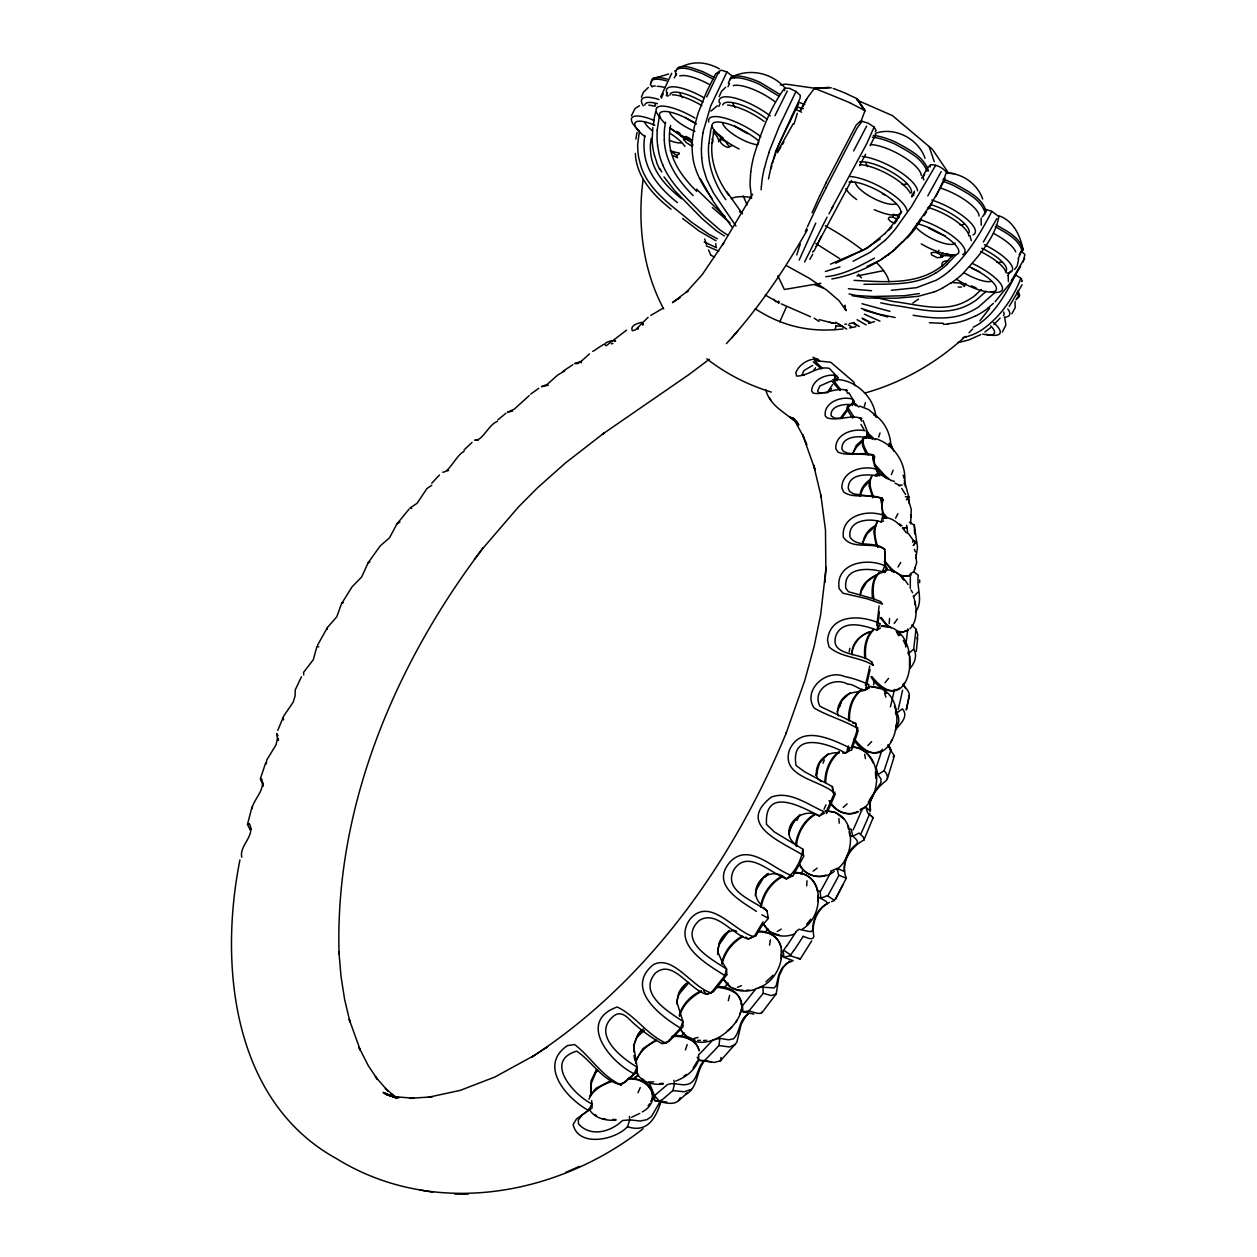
<?xml version="1.0" encoding="UTF-8"?>
<svg xmlns="http://www.w3.org/2000/svg" width="1257" height="1257" viewBox="0 0 1257 1257"><rect width="100%" height="100%" fill="white"/><g stroke="black" fill="none" stroke-linecap="round" stroke-linejoin="round"><path stroke-width="1.5" d="M717.637 954.503C717.386 945.185 722.241 936.324 729.343 930.479L719.334 944.321M915.049 604.916L914.562 599.903M865.743 658.307C864.675 648.235 866.214 636.922 873.898 629.584M875.83 778.319L875.406 771.924M762.151 1011.775L760.878 1013.331L757.767 1013.393L748.968 1011.005L742.918 1011.759L741.127 1009.638M871.761 662.266C861.783 652.022 828.112 656.814 836.235 634.848C843.431 618.947 864.627 625.593 876.993 630.134L880.576 627.934M885.242 565.399L884.692 550.849M909.581 667.467L909.597 664.434M860.479 594.687C860.636 582.604 872.327 576.24 882.163 572.406L884.724 565.729L884.755 549.419C875.296 540.369 856.975 548.492 849.905 536.833C847.972 519.817 869.53 517.79 881.188 521.985L883.624 520.885M581.315 362.849L581.347 361.576M910.288 588.339L910.351 573.663L913.808 571.762L918.348 575.313C916.212 587.726 923.848 600.799 915.552 611.97M845.128 305.247L845.05 309.175L844.295 305.985L846.228 310.652L838.969 300.643L827.075 290.351L809.131 278.158L786.803 265.871M748.968 1011.005L763.282 993.266L762.826 986.619L755.944 988.725L742.463 1005.789L742.918 1011.759L753.901 1014.116M545.475 1048.134L547.628 1046.704L532.025 1056.917C649.319 980.429 733.428 860.746 786.363 732.674L785.924 733.821L804.731 680.634L814.222 645.972L820.68 614.563L825.849 569.735L825.488 529.998L820.852 494.944L821.371 497.521L813.578 464.933L815.039 469.788L802.579 434.482L806.743 444.648L805.831 442.417M761.381 904.93C744.553 889.343 768.781 862.396 786.411 878.91C795.021 872.028 801.62 860.102 802.783 849.135L774.438 831.993L766.487 824.388C764.335 786.206 801.055 806.475 819.297 815.966L824.686 813.106M919.668 582.682L919.653 579.901M1018.657 259.005L1017.259 265.777M708.759 143.408C706.843 163.583 714.117 183.428 725.776 199.659M806.711 885.792L806.978 880.764M1008.381 281.631L1008.161 275.802M301.476 676.722L295.238 689.92L295.096 695.907L293.164 702.239L283.909 715.704L277.781 730.333M761.145 189.823L761.333 186.46M815.903 775.27L819.69 762.905L828.269 753.619M796.765 254.904L800.3 243.937M908.214 499.17L911.262 509.352L910.681 523.902M712.091 142.387C709.954 161.43 717.574 179.955 728.636 195.086M825.849 569.735L826.022 567.253L824.891 582.572M849.465 720.748C849.025 709.859 852.105 698.248 860.495 690.784M964.15 286.549L965.879 283.485M251.903 808.911C253.71 798.651 265.494 790.354 261.692 778.916C258.628 777.172 261.959 783.19 263.373 783.457M676.8 1003.95C677.444 995.654 681.325 987.106 688.38 982.346M895.927 727.96L896.21 724.818M657.175 130.084L659.454 116.053M760.642 906.988C762.292 894.104 770.557 882.131 782.137 876.098M692.418 139.323L694.304 126.878L698.185 113.004L706.591 91.855L715.563 73.974L721.109 70.156L726.955 71.979L734.418 77.714M1023.779 259.052L1024.942 254.511L1021.155 251.07M916.274 651.425L917.704 637.786M911.922 624.949L916.007 629.223L913.682 649.162C917.736 655.651 914.452 663.429 909.832 668.614M907.774 628.877L905.621 647.025M750.712 171.848L749.989 184.308L751.56 198.402M817.757 901.442L818.008 895.408M909.518 664.874L909.549 656.563M788.799 834.475L791.423 825.126L799.861 814.709M643.081 179.594C637.378 223.337 642.563 269.689 663.665 308.923M652.854 127.491L652.132 139.59A59.566 53.705 81.1 0 0 654.52 155.538M941.807 257.245L941.933 256.302C939.576 253.191 934.815 251.29 931.044 252.94L931.657 254.935L937.251 257.716L941.807 257.245L943.614 255.218M825.645 782.483C825.88 770.981 830.406 759.354 839.425 751.922M697.148 1057.231L698.876 1060.327L704.564 1060.562A455.191 252.767 -60.3 0 0 718.925 1045.573L719.9 1038.329L728.416 1039.806L733.428 1038.879C740.687 1031.966 738.707 1018.736 748.921 1013.629M852.356 454.515L856.3 445.371L866.576 436.1L867.157 432.251M781.084 955.179L783.912 957.331L790.213 955.65L793.827 950.276M973.201 327.229A50.013 48.693 14 0 0 978.747 324.133C995.905 312.27 1006.181 292.991 1015.609 274.937L1020.841 278.268C1013.126 298.805 998.985 318.822 980.146 330.968A57.508 56.235 23.1 0 1 966.02 336.892M635.838 139.118L637.032 132.425M863.496 438.159C861.626 444.208 866.042 449.912 868.493 455.16M721.659 963.553C723.859 951.958 731.951 941.603 742.353 936.151M769.551 945.123L770.368 939.859M644.841 135.41L644.103 141.397A56.565 55.701 19.7 0 0 644.385 152.018C646.381 173.199 661.512 189.948 677.444 202.613M768.514 178.95L771.798 163.316M884.865 572.454L887.222 568.683L884.724 565.729C866.654 557.354 835.057 563.34 839.142 588.653L842.991 593.21L867.047 598.772L882.524 604.146L880.638 601.584L873.238 598.693L848.428 591.701L845.804 588.119C843.133 565.76 870.802 567.771 884.865 572.454L887.222 568.683L884.724 565.729M651.189 138.474L650.482 143.942A48.473 47.735 -1.5 0 0 650.56 151.657C651.88 171.628 666.729 186.994 681.608 198.7M781.147 958.588L781.32 949.962M239.93 859.945C218.859 965.14 232.419 1101.368 336.436 1158.593C432.911 1218.253 556.521 1196.428 643.097 1128.739M981.246 225.239L981.12 218.168M914.625 534.036L914.295 525.127L909.392 522.221M778.649 301.02L778.444 303.251L779.529 302.356M653.216 125.166L654.3 119.886M870.064 811.613C867.958 799.311 876.208 788.438 885.431 781.241C889.359 778.46 886.876 773.291 884.095 770.73L890.804 750.508L887.913 744.867L891.339 750.398L890.302 749.848M702.836 132.723L710.645 106.122L726.955 71.979M796.341 846.511C797.378 833.721 804.134 821.151 815.322 814.52M665.566 122.18L664.544 128.513A59.095 52.873 85.3 0 0 664.403 139.826M639.467 130.712L637.723 143.958A64.704 63.541 23.6 0 0 638.902 158.461L641.07 166.678A62.677 61.797 13.2 0 0 645.202 176.2C655.808 195.605 675.072 208.049 691.413 222.096L708.901 234.289L717.354 238.783M755.253 895.613C756.148 886.782 760.831 878.282 768.326 873.395M670.61 125.401L669.667 131.184A50.61 46.069 84.2 0 0 669.462 139.401M873.584 684.939L874.291 681.357M860.024 496.122C860.134 489.02 864.596 483.301 870.237 479.467M863.056 420.545L868.178 433.618L867.094 431.67L868.21 435.032L866.293 437.593C857.557 435.566 841.53 436.65 841.891 448.906L843.478 451.452L847.847 453.227L873.552 455.097L874.621 457.077L873.662 461.806L874.589 465.499M691.523 145.922L686.259 142.575L683.997 139.747L684.279 138.317L690.502 141.742L692.89 144.634L692.544 146.001M771.201 168.579L771.829 165.563M764.303 168.045L762.575 176.609A67.894 26.837 -67.9 0 0 761.475 186.335M653.53 120.876L655.714 111.669M679.251 1015.53C682.064 1004.422 691.02 995.308 701.375 990.783M871.07 797.692C866.277 803.899 875.752 816.767 865.649 806.837L860.024 809.539M825.676 183.365L856.143 125.134L859.914 121.52L862.035 121.301L868.288 123.217L874.134 127.051L866.874 143.424L831.584 208.788M710.362 131.875L711.965 125.401M713.316 134.012L714.243 130.052M643.034 323.725L642.704 325.139L643.238 323.756M652.132 1093.401L654.661 1100.566L659.894 1101.713L672.888 1090.573L674.553 1083.455L673.815 1080.313M851.775 652.917C853.362 643.411 860.322 635.084 869.373 631.8M799.153 260.12L815.793 223.07M728.29 1000.776L729.626 995.418M761.255 907.428C763.078 894.513 771.248 882.697 782.75 876.522M250.897 828.52L250.379 830.186L247.488 824.435L252.076 806.68M635.618 1063.422C637.975 1052.847 646.852 1045.353 656.217 1040.827M898.504 216.455L896.917 219.048L892.926 217.194L893.711 214.177M881.188 521.985L882.98 515.15L881.094 498.4C869.263 492.43 854.414 499.658 843.573 491.958L841.813 487.716C842.111 470.825 862.381 465.247 876.035 469.081L878.722 473.716L877.669 475.665C867.314 474.376 848.774 473.119 848.208 488.03L849.433 491.236L853.55 493.875L882.1 497.929L883.121 499.877L881.817 504.371M620.801 1083.55L624.43 1082.748L637.22 1071.702L637.079 1067.083C620.911 1057.718 591.309 1034.04 613.966 1015.766C622.309 1009.575 628.72 1019.238 634.361 1023.968C642.783 1031.447 652.053 1037.968 661.842 1043.546L668.928 1041.503A459.198 249.247 -60.3 0 0 683.101 1026.67L682.928 1021.391C668.064 1011.571 638.179 993.721 655.038 973.499C672.511 957.724 689.182 989.903 706.528 994.287L711.163 992.826L724.833 975.589L726.562 969.006L722.822 963.082M837.052 380.635L837.853 377.556L836.392 375.576C826.493 373.408 812.226 379.661 811.582 390.927L813.232 393.142C824.623 395.405 835.701 386.637 847.265 390.424L845.662 389.953L847.988 393.677M772.364 163.394L772.929 161.257M732.202 145.561L727.583 147.383C723.686 146.063 718.046 142.245 720.67 137.532M795.744 842.897C798.132 831.411 804.119 820.161 814.615 814.253M864.345 406.451L865.397 402.68M635.916 1060.342L642.908 1048.605L655.918 1039.995M929.929 167.055L930.604 164.73C936.512 164.463 942.624 167.668 946.364 172.162C939.78 193.358 925.529 212.166 912.503 230.172M837.131 711.981L841.923 700.652L849.983 692.811M698.656 1059.887C695.184 1070.116 685.646 1077.516 675.716 1081.036M890.804 750.508L894.418 755.818L887.395 778.539M797.315 113.271L794.063 123.987M651.267 82.663L652.462 78.814L668.63 74.006M859.961 495.447L863.37 487.81L869.341 481.321M722.162 964.135C724.456 952.382 732.658 942.656 742.746 936.575M265.683 762.842L260.388 778.727M791.454 117.278L791.989 115.628M878.674 437.075L880.01 432.958M915.897 558.014L917.516 547.298L914.295 525.127M882.288 749.203L876.176 767.556L877.952 774.563L880.921 778.884L880.968 782.561L871.792 796.247M914.467 569.531L915.127 567.504M591.654 1100.535L591.968 1103.929L588.465 1110.387L576.523 1118.934L573.129 1124.449C578.047 1147.405 614.972 1140.398 627.494 1126.712L629.757 1119.861L629.411 1116.467M685.395 1049.925L687.202 1044.598M768.671 152.757L779.23 126.438L796.011 91.462L789.537 88.351L784.777 88.006C770.038 107.788 761.113 132.378 753.823 156.088A62.08 25.344 -69.9 0 0 750.79 171.8M937.863 253.16L938.869 250.237M719.161 96.553L721.487 91.431L725.682 87.204M631.375 115.833L635.021 108.573L639.499 105.714M641.416 97.229L643.427 92.185L648.345 87.503M757.987 144.304L758.725 142.182M661.842 1043.546L666.179 1043.153A465.074 251.871 -60.3 0 0 680.54 1028.116L682.928 1021.391L676.753 1001.813L678.576 993.423A16.451 10.842 -65.8 0 1 687.642 982.958M886.342 567.897L885.619 569.908L882.163 572.406M409.169 509.006L397.039 523.823L389.497 537.792L380.164 545.962L368.144 562.806L361.655 576.979L352.007 586.909L341.448 603.894L336.75 616.841L327.417 627.542L327.071 629.427M775.318 152.16L799.735 99.067M862.978 542.097L867.283 533.612L875.453 526.133M683.997 139.747L684.924 137.296M852.246 405.54L853.88 401.234L848.946 392.781M776.213 151.186L776.952 149.253M860.448 122.652L865.052 110.663L857.007 98.879L865.052 110.663L850.958 103.357M679.644 1016.253C682.551 1004.956 691.633 996.55 701.689 991.317M680.257 1097.612C677.46 1105.846 666.21 1103.222 659.894 1101.713L654.457 1095.711L648.926 1081.664M641.856 1030.347C636.655 1036.145 633.072 1044.064 633.842 1051.968M247.488 824.435L249.31 823.586C255.862 835.654 239.05 845.364 241.768 857.195M789.176 123.296L790.826 119.148M865.649 806.837L867.817 813.043L873.128 817.663L863.92 840.053C850.455 846.967 840.053 863.072 846.307 878.203L835.308 899.462M891.37 474.627L893.13 470.228M697.352 1061.081L693.11 1068.199M912.613 542.238L913.352 540.431L915.285 541.688L913.525 545.271M739.587 1014.399L740.562 1012.042M863.92 840.053L863.386 837.193L859.081 833.045L852.749 836.298L849.701 835.654M660.679 96.93L671.709 73.283M777.706 147.352L779.56 142.984M661.386 98.14L663.303 93.537M666.241 95.673L667.53 92.594M834.852 329.57L836.329 326.05M728.337 83.151L730.066 79.081A37.411 11.847 28.8 0 1 759.385 84.25L779.089 96.302M812.682 252.217L813.153 251.117M729.846 80.039L730.993 77.321C749.078 68.051 770.965 72.529 784.494 87.267M805.376 231.602L806.695 228.475M718.847 106.499L720.308 103.105M812.085 212.747L819.737 195.668M814.096 250.913L821.434 236.19M875.72 134.436L870.174 145.702M706.701 96.962L718.375 72.56M779.796 321.823L786.458 306.787M945.17 178.525L939.513 189.65M638.022 1092.726L640.253 1087.572M761.915 1012.749L776.197 993.91L779.041 976.202L783.174 967.45L789.49 961.118M807.371 226.92L819.014 201.89M812.729 254.291L809.807 259.351M660.899 1100.221L651.377 1116.625L646.946 1119.641L640.284 1121.04L629.757 1119.861L622.451 1120.521C610.933 1131.944 590.507 1137.569 578.519 1123.868L578.251 1120.144L582.305 1114.77L592.141 1107.888L591.968 1103.929C574.559 1095.617 542.993 1061.144 576.696 1051.135C591.796 1061.159 602.134 1080.517 621.131 1084.948L634.094 1073.745L637.079 1067.083L633.591 1045.431L638.069 1033.977A16.482 10.59 -67.2 0 1 643.254 1029.012M1022.789 262.289L1023.654 260.388M1022.098 284.789L1009.182 306.394M985.582 209.353L991.836 211.349C980.586 232.891 968.031 254.715 949.506 270.884M1024.659 258.251L1011.304 280.798M894.418 755.818L893.051 756.808M780.094 141.742L798.588 103.812M996.911 218.482L983.367 242.004M596.839 1070.178L591.324 1083.22L591.104 1094.014M726.829 974.851L726.562 969.006C711.918 959.5 677.539 941.147 698.908 920.753C715.956 909.157 732.25 934.815 748.355 939.026L754.64 935.837L762.999 921.79M774.925 115.77L787.291 90.944M728.007 86.717L729.563 83.496M841.043 417.245L848.082 407.771M794.817 819.753L789.223 831.003M827.295 392.42L832.574 384.579M941.242 171.581L927.807 195.903M1020.323 254.307L1018.044 258.628M877.905 521.231C872.735 529.134 875.406 539.002 877.763 547.392M895.613 518.198L897.891 513.657M826.1 187.764L856.913 128.387L862.035 121.301M871.447 796.985L868.273 802.265M816.217 246.356L851.413 180.474M674.271 77.918L676.58 73.644M804.559 261.975L827.043 217.162M904.066 483.741L904.694 482.547C906.611 463.377 894.041 444.145 875.532 438.646M835.355 899.289L842.803 885.022M853.644 150.903L866.654 126.109M876.993 630.134L880.309 623.833C862.098 614.704 830.217 613.447 827.515 640.143L829.007 646.852C840.76 657.788 859.631 656.641 873.285 665.377L871.761 661.842M327.417 627.542L317.597 645.155M800.74 110.097L807.104 98.187L814.395 88.367L829.227 87.362M800.379 110.805L806.79 98.737M865.664 154.281L859.552 165.641M703.653 1062.102C695.922 1072.237 698.232 1087.871 685.631 1094.454L687.453 1092.852L678.686 1100.692M876.035 469.081L877.81 472.821L875.013 475.853L877.669 475.665M763.455 987.232L774.123 987.939L776.213 985.645L778.743 974.882L781.917 968.361L786.552 963.428L793.12 960.694L783.912 957.331L783.221 950.921L786.803 945.594M924.712 174.173L923.031 177.206L923.848 179.987M807.355 229.811C784.258 270.239 758.034 309.316 726.405 343.617M921.727 178.195L927.917 167.37L930.604 164.73M935.711 196.532L938.649 191.253M793.23 123.72L777.863 150.871M588.983 1099.199C593.005 1089.473 603.077 1084.508 612.473 1081.224M908.481 697.226C911.404 692.56 904.993 688.035 903.28 684.311L905.574 688.443M916.824 638.745L917.893 634.926L916.007 629.223M777.439 152.663L780.927 146.739M911.875 197.05L914.53 192.462M911.608 196.092L914.467 191.158M1020.605 266.343L1014.1 277.278M752.582 194.238L722.539 244.754L723.718 242.852L702.176 274.686L686.181 292.425L688.443 290.461L672.448 302.638L680.116 297.469L677.633 299.135M862.711 438.819L862.491 445.591L866.057 453.761M745.794 937.062L748.355 939.026L755.991 935.664L761.538 926.283L768.373 918.348L766.99 910.916L763.533 907.35M764.272 876.475L756.478 889.359M928.326 209.023L932.238 202.55M853.393 452.347L856.567 447.083L863.496 440.359M897.969 567.001L900.735 562.445M650.749 1101.509C658.857 1087.651 640.269 1076.95 628.217 1078.333M890.726 741.991L892.25 739.509M896.115 726.892C902.07 720.465 896.492 712.798 894.387 706.183M842.174 417.591L846.841 411.196M704.564 1060.562L714.275 1062.432L720.434 1060.861L736.838 1042.273L741.237 1024.062L745.841 1016.222L748.465 1014.1M811.645 940.943L800.238 959.091L790.213 955.65M782.388 144.382L783.928 141.915M902.935 685.065L904.113 683.195M924.084 215.654L926.629 211.679M661.088 1101.383C655.73 1118.149 647.496 1133.327 627.494 1126.712M1007.863 275.346L1010.612 271.103M1011.366 281.474L1013.189 278.677M813.813 370.265L815.463 367.767M901.709 212.04L893.806 223.039A54.035 17.394 -55.9 0 1 884.865 233.645M941.242 255.25L942.907 252.783M829.651 391.273L831.506 388.554M870.755 477.251L869.011 485.689L872.767 497.646M735.675 1022.397L737.34 1019.961M921.617 219.315L914.986 228.35M810.734 919.197L806.617 924.272M935.711 165.264L911.718 206.164L895.675 228.633A62.253 21.778 -55.5 0 1 884.881 240.574M1010.455 282.856L995.151 301.696M894.23 623.441L897.404 618.978M895.235 730.317C899.666 724.189 909.251 716.899 902.432 708.822L896.602 713.096M596.321 1069.817L591.041 1080.894L591.183 1095.428M898.221 218.467L899.415 216.801M720.434 1060.861L721.109 1057.436M913.65 572.406L916.714 562.476L915.756 554.856M648.109 1105.846L649.586 1103.819M474.408 559.349L483.081 547.989C395.185 663.712 334.472 807.135 339.076 954.362L338.95 952.115L341.024 976.516L344.638 999.519L350.027 1022.192L349.257 1019.474L360.256 1050.114L358.936 1047.301L368.285 1065.669L377.477 1079.339L375.293 1076.62L387.879 1090.997L385.38 1088.389L396.772 1098.068L384.485 1093.48L396.002 1097.848M1014.666 269.375L1016.662 266.688M1011.838 313.747L1015.185 307.729L1015.043 301.617M1002.348 332.021L1005.867 325.013L1004.704 317.55M784.777 88.006L784.509 90.614M989.573 308.295L979.926 320.802M589.643 1095.915L596.054 1088.279L609.252 1081.397M548.335 385.255L541.5 386.669L547.141 384.438L557.998 374.806L564.676 370.988M877.056 521.686L873.756 531.507L876.035 544.894M800.049 98.077L800.363 95.485L796.011 91.462M849.041 406.765L853.88 401.234L852.655 399.223C841.907 395.452 823.319 402.366 825.268 415.91L827.153 417.874C838.45 421.378 850.455 414.15 861.893 418.534L859.348 418.314M482.468 548.822L518.575 506.854L537.666 487.653L565.43 463L603.988 433.068L602.292 434.309L688.993 374.539L709.278 359.298M885.038 682.692L888.526 678.434M872.342 475.759C867.629 482.122 871.29 490.497 873.599 497.081M773.134 975.228L765.937 981.858M956.137 254.7L946.992 264.41M953.419 254.48L948.014 260.45M688.82 982.817L679.157 993.973M906.391 499.877L908.795 497.049L905.056 483.002L905.291 486.553M731.904 337.709L737.686 331.078M888.558 230.471L890.459 228.318M984.184 213.989L986.211 211.695C982.314 197.302 966.664 190.671 954.77 183.821A37.474 11.926 27 0 0 943.033 179.28M982.251 216.88L985.284 213.47C981.371 199.077 965.722 192.447 953.843 185.612A37.474 11.894 27 0 0 943.724 181.589M704.344 1060.892C696.221 1067.224 698.358 1082.403 686.668 1084.508C680.1 1085.702 673.736 1081.947 667.294 1084.665L654.457 1095.711L654.661 1100.566L666.776 1102.012M1000.116 318.1L993.957 324.589M913.242 545.522L916.432 542.05L913.352 540.431M879.256 572.909C872.389 579.98 872.437 590.711 874.055 599.793M907.413 237.274L893.68 250.552L880.45 259.948M994.868 292.567L978.684 306.865A60.022 52.763 -29.3 0 1 964.15 314.187C947.747 320.111 929.897 317.927 913.101 315.271M431.748 483.254L439.447 475.02M875.296 131.435L876.16 130.539L874.134 127.051M867.88 745.558L871.635 741.599M909.974 628.72C916.919 621.869 916.903 610.761 915.033 601.852M884.865 233.519L867.503 247.975L835.638 263.169M981.261 289.581L975.605 294.908M969.037 332.712L972.682 328.957M986.022 291.404L976.375 299.952A52.134 45.189 -30.7 0 1 964.308 306.755C940.927 316.45 915.127 307.855 891.386 304.995L880.764 302.858M731.731 1027.142L726.955 1031.4M710.943 111.087L717.386 105.745M776.197 993.91L771.17 995.623L763.282 993.266M902.007 242.13L895.754 248.257M397.039 523.823L399.946 522.095M878.612 573.161C871.981 579.053 871.792 588.967 872.342 597.154M1019.914 253.003L1023.104 249.876C1020.417 235.672 1013.362 220.619 998.765 215.733M1019.018 254.731L1022.208 251.604C1019.144 238.971 1005.71 232.702 995.308 226.716M913.446 596.635L918.27 591.906M963.443 272.91C977.93 257.056 995.183 237.887 998.875 216.628L991.836 211.349M884.897 240.464L870.41 252.186L853.063 261.267M636.969 1037.292L644.291 1030.363M464.022 449.975L472.019 442.464M876.883 475.46L878.722 473.716L877.81 472.821M873.254 629.741C865.256 636.686 863.622 648.518 864.895 658.495M965.266 336.405C936.764 362.849 901.992 382.757 864.486 393.142M847.878 405.964L846.935 407.237L848.255 411.385L852.655 418.11M589.439 353.924L581.001 361.497L577.591 363.65L574.638 363.524L581.457 361.356M993.47 303.314L988.018 307.996M1016.693 298.255L1019.678 295.568L1018.013 290.446M1015.845 299.873L1018.83 297.186L1017.164 292.095M843.227 807.387L847.155 803.852M648.093 317.33L635.272 330.041L632.397 330.685C629.411 325.61 638.399 322.892 642.107 322.358M735.471 1044.473L729.594 1046.987L718.91 1045.557M848.444 405.414L848.129 408.022L853.959 416.853M880.23 238.893L864.879 249.247L830.531 264.143M908.308 653.75L913.682 649.162M497.819 419.901L506.005 413.192M990.532 327.668L984.875 332.005M836.722 869.467C856.944 855.09 856.221 810.561 825.896 811.095M838.843 751.843C829.479 758.819 824.969 770.981 824.891 782.373M633.245 1079.229L637.598 1075.788L634.769 1077.265M595.394 1072.425L598.033 1070.398M795.838 931.736L799.028 929.269L808.785 931.453L811.441 931.531L812.713 929.913C812.729 919.448 817.537 908.324 827.342 903.673L826.022 901.3L818.166 896.964M888.18 254.715C871.698 266.908 851.9 275.472 831.804 278.96M861.846 689.355C851.712 696.079 847.972 709.231 848.664 720.795M860.794 810.294C883.907 796.561 882.508 748.543 851.602 747.129M813.106 871.148L817.144 868.147M530.627 394.195L538.797 388.24M918.553 299.072L912.881 303.031M368.144 562.806L369.825 561.958M874.856 525.913C868.32 529.496 862.899 536.393 863.15 544.045M940.095 267.348C915.63 285.418 882.807 281.772 854.084 280.39M802.437 929.033C824.403 916.589 825.409 871.18 794.047 873.112M834.255 871.305C823.728 880.45 805.548 877.417 799.719 864.329M562.853 371.396L572.846 364.656M638.509 327.543L637.409 328.517L638.053 329.24M596.069 349.257L603.596 344.371M529.228 395.578L514.333 409.122L507.624 412.123L512.636 411.118M684.028 1076.008L686.636 1074.342M951.015 282.856L943.284 287.554M670.264 150.761L676.753 155.491L679.393 153.825M908.544 629.93L903.107 631.988L897.105 631.297M691.334 1089.363L684.311 1091.767L672.888 1090.573M877.952 774.563L884.095 770.73M863.983 437.546L864.832 437.012M650.827 315.381L663.35 308.059M874.463 258.109C859.301 266.311 842.991 275.22 825.723 276.697M935.868 272.895C914.577 286.376 887.976 283.705 863.952 284.349M907.303 497.945L908.795 497.049L909.314 503.586M534.304 1055.424L494.944 1076.982L460.282 1090.353L428.448 1097.251L432.125 1096.842L410.238 1098.319L414.04 1098.257L395.295 1096.764M447.351 471.045L448.592 470.322M639.813 1113.372L631.517 1117.316M1021.422 281.537L1022.365 280.971L1020.841 278.268M642.28 1111.926C663.445 1100.346 648.801 1076.73 628.39 1079.26M777.235 931.484L781.288 929.127M592.738 351.41L595.535 349.807M875.815 575.329L866.921 581.834L861.218 591.12A20.725 13.796 -51.2 0 0 860.134 594.765M911.278 574.748C900.719 579.854 890.883 568.855 885.101 561.235M980.727 334.629L968.896 339.924L958.337 342.548M758.395 987.719C784.619 979.596 794.345 930.101 757.578 932.018M829.4 902.447C817.144 908.387 811.221 923.345 813.845 936.402C813.122 941.414 805.753 936.952 802.972 936.292M907.68 630.228L902.447 632.224L896.241 631.595M953.23 282.652L959.908 282.998L964.198 285.81M899.525 688.129C888.982 695.341 875.909 686.416 870.975 676.627M878.659 260.953L867.079 266.405M626.536 330.182L606.125 345.785C600.83 343.114 612.992 339.547 615.584 341.024L614.626 340.961M812.713 365.347L803.93 370.579L802.092 374.837L803.946 375.466M857.4 811.441C847.061 817.317 833.69 810.875 829.086 800.63M881.047 750.869C870.677 756.478 858.342 748.763 853.754 739.132M792.366 876.066L786.411 878.91C770.195 872.955 747.711 848.711 733.931 869.703C722.492 891.26 754.121 900.578 766.99 910.916M813.279 361.89L821.387 368.82M883.435 519L881.094 498.4L882.1 497.929M974.929 316.245L966.649 319.765A65.097 57.209 -25.8 0 1 956.121 322.735L948.092 323.819M579.461 1166.323L565.619 1172.451M839.975 266.924L825.44 271.496M831.034 871.022L837.146 868.414L844.484 871.447C843.227 861.234 847.689 851.036 855.781 844.751C860.149 842.049 855.074 838.089 852.749 836.298L851.382 829.353L848.271 828.724M737.419 987.326L741.394 985.677M341.983 602.904L343.46 602.653M933.605 292.064L918.333 296.306L896.351 298.223L866.796 298.019L852.12 295.678M858.704 811.645C847.988 817.207 834.758 811.299 829.84 800.756M497.411 421.362C488.659 424.473 482.264 441.364 474.8 440.201L478.194 440.186M464.163 451.263C456.322 455.097 448.922 472.758 442.684 472.192M871.038 632.035C860.574 634.204 850.675 643.427 852.356 654.818M682.472 66.495C694.351 60.462 708.068 62.536 719.35 68.821M719.931 140.203L721.754 139.606L725.258 141.287L729.437 146.849M868.383 323.536L874.495 321.588M825.99 875.061C815.84 878.957 803.522 873.929 799.028 864.046M907.083 527.563L902.4 527.861M794.628 933.872C783.818 938.586 769.331 935.789 763.91 924.476M875.296 133.321C894.89 126.501 918.364 138.773 925.042 158.241M908.685 576.115L900.153 575.627M830.846 381.154L819.768 386.025L817.616 391.006L818.653 392.561L822.565 393.111M846.307 878.203L838.545 875.061L837.146 868.414M611.468 343.868L612.929 343.491M694.21 1038.361L698.044 1037.449M719.9 1038.329L712.766 1040.042A451.829 250.379 -60.4 0 1 698.593 1054.906L698.876 1060.327L711.258 1061.976M755.677 989.133C744.741 993.077 730.081 991.443 724.252 980.114M962.956 337.583L966.02 336.876M849.355 323.63L854.257 322.562M431.748 485.265L426.924 488.549L417.057 503.334L410.128 507.922L411.746 508.535M902.196 485.029L899.478 485.186L894.953 483.159M820.837 283.281L784.399 289.503L777.863 275.88M856.975 275.99L883.624 270.632M919.354 293.588L904.396 295.725L872.939 296.511L855.97 295.489L849.088 293.949M831.568 901.678L834.554 900.452L827.357 895.644L820.978 898.174L819.973 891.433L817.097 890.207M849.528 327.951L855.876 326.726M873.552 455.097C862.035 451.153 849.276 456.951 838.105 452.174L835.811 448.812C834.994 433.885 853.094 428.056 865.209 430.742M842.363 326.317L835.638 325.877M674.71 70.926L676.313 70.706M780.314 84.957L785.955 84.14L816.406 88.477M866.214 688.349L869.2 687.909C862.082 693.283 851.539 690.297 844.735 696.582A16.247 11.439 -54.8 0 0 837.633 713.363L838.372 715.924M824.891 392.891L828.3 392.42M795.65 108.621L797.079 108.432M754.64 935.837L755.991 935.664M882.524 518.293L886.028 518.261M843.148 328.925C810.828 332.885 782.011 326.333 755.268 308.766M652.132 86.293L655.274 85.947M746.155 990.375L749.156 990.045M869.231 686.668C919.15 685.144 893.633 789.789 854.571 739.1M864.926 437.279L867.44 437.027M716.663 986.682C726.766 985.629 738.645 991.16 740.829 1001.892M793.434 872.688C804.244 871.164 814.96 879.083 817.191 889.689M663.335 1083.99C653.404 1085.435 640.834 1082.308 636.513 1072.284M674.663 1035.579C684.358 1035.061 696.457 1039.429 698.892 1049.956M881.738 625.955C927.54 625.389 912.692 727.599 871.824 676.455M703.543 1040.529L706.607 1040.293M825.205 810.828L835.371 812.415L843.62 818.731M883.372 517.853C890.097 517.004 896.367 521.309 900.625 526.102M844.877 324.212L846.48 324.102M943.536 324.337L947.935 324.086M881.11 626.096L889.846 627.369M891.276 290.304L916.557 287.68L936.072 280.28A61.42 41.135 -46.2 0 0 949.538 270.931M615.977 1120.207C606.22 1120.914 593.917 1118.4 589.156 1108.863M650.136 1081.994L653.734 1081.853M841.907 418.392L834.632 418.141L831.113 415.8C830.013 405.712 843.84 403.827 851.209 404.597M886.216 569.877C895.738 569.28 903.422 577.12 908.073 584.568M871.557 290.728L848.396 288.717M660.004 1083.44L663.115 1083.361M697.714 1040.387L700.432 1040.309M671.804 1036.491C682.41 1035.642 696.284 1038.973 699.206 1050.773M743.091 990.265L737.843 989.966L732.58 987.955M839.142 753.037C825.488 750.57 812.729 764.963 817.333 778.099L821.01 781.571M943.206 323.3L929.363 322.735M958.211 287.036L961.558 287.036M454.845 1194.056L468.295 1194.15M847.407 750.256L850.361 750.335L845.552 753.069L842.646 753.006M903.264 528.568L904.631 528.616M612.725 1119.421L615.836 1119.516M870.85 686.463L880.073 688.6M949.758 173.262C964.37 174.534 977.899 185.093 982.675 199.015M946.757 173.057L954.566 173.592M717.071 987.389C780.267 993.077 705.444 1073.682 680.226 1028.666M905.354 496.719L908.795 497.049M866.12 437.467L868.823 438.174M853.047 746.988C862.428 747.365 869.593 754.828 873.112 762.999M877.402 474.313L881.11 474.879L888.73 479.404M759.762 931.154C769.457 931.343 779.104 937.659 781.053 947.542M892.926 217.194L889.375 217.1L888.275 218.812L890.365 221.311L894.308 223.165M779.906 935.475L770.148 931.877L763.313 924.021M881.707 499.642L883.121 499.877L881.094 498.4M852.607 722.995L855.703 723.482L856.708 727.897C843.086 719.994 827.625 715.971 814.112 708.021C802.249 690.234 826.21 668.535 844.563 676.517C853 678.183 861.155 681.043 868.933 684.656C865.774 697.007 855.153 683.305 847.831 684.232C833.36 675.779 811.268 689.81 819.988 706.308L855.703 723.482L857.07 730.553M889.956 311.343L861.988 303.723M419.885 1190.018L432.754 1192.17M814.52 88.273L846.181 101.157A24.857 0.896 24 0 1 850.91 103.341M895.157 317.502L878.659 314.14L861.218 308.389M831.6 322.735L835.496 323.473M602.354 1118.557L605.638 1119.17M864.266 110.6L856.991 98.769M819.234 319.624L831.018 322.625M829.369 322.295L833.328 323.08M887.756 316.968L864.14 310.165M888.668 445.889L892.061 446.738L889.736 443.878M882.98 515.15C866.749 509.258 840.98 515.747 843.321 537.116C852.089 550.613 872.437 540.934 884.755 549.419M898.881 485.689L900.028 485.956M864.847 437.892L866.026 438.19M389.717 1095.366L398.972 1097.675L386.04 1094.438L396.725 1098.099L390.848 1093.747L396.929 1097.864M874.463 297.233L893.35 301.539C917.217 304.273 944.4 313.543 967.104 300.659A46.399 39.674 -30.7 0 0 975.668 294.986M866.906 436.808L872.829 439.117M796.671 106.814L803.317 108.715M831.301 87.817L814.395 88.367L815.133 88.948M694.995 1040.01L685.615 1035.752L680.885 1030.19M771.311 392.074C748.009 385.066 725.98 373.753 706.78 358.795M915.285 541.688L916.432 542.05M873.128 817.663L871.431 816.044M718.768 251.196L706.293 245.853M875.658 415.973L876.758 416.334C886.138 424.065 890.804 435.378 890.93 447.398M798.384 958.211L800.238 959.091M833.202 88.43L841.232 91.478A17.064 0.974 22.5 0 1 844.751 92.908L856.74 98.565M801.573 112.156L795.414 109.218M891.559 480.41L894.403 481.415M823.398 288.104L814.489 284.71M716.521 247.708L704.219 241.972M736.649 931.264L733.695 930.18L726.656 932.757A16.42 11.093 -64.1 0 0 719.067 943.206L717.81 951.848L722.005 961.574M810.529 316.701L781.226 303.864M891.559 570.992L893.758 571.809M831.647 380.918L839.959 390.471M799.295 102.414L804.731 104.52M644.354 1082.183L646.617 1083.063L649.35 1087.022M879.979 321.148L864.345 314.187M859.694 406.058L868.744 409.672L876.805 416.381M318.712 646.868L316.937 646.444L313.323 659.658L303.581 672.369L303.723 674.946M393.111 1096.638L383.102 1092.412L391.587 1096.025M890.773 444.428L889.06 443.674L892.061 446.738M856.881 100.041L892.439 115.613L932.411 149.316L948.815 173.419M873.882 415.109L877.213 416.853M869.765 322.483L862.616 318.838M870.598 322.483L862.066 318.052M716.003 240.747L699.269 231.131L682.614 218.467M714.039 77.337L702.726 71.602L691.256 67.658A34.489 10.684 29.3 0 0 677.177 68.522M713.096 79.065L701.799 73.33L690.313 69.386A34.489 10.653 29.3 0 0 676.156 75.106M714.479 257.072L710.865 255.171M866.136 324.919L857.117 319.718M878.282 475.099L879.696 475.837M777.942 302.151L765.246 295.081M813.106 357.192L819.533 360.869L817.678 358.999C808.879 358.371 799.122 364.231 795.838 372.669L796.624 376.063C807.921 376.252 817.647 365.583 829.369 368.411L837.853 377.556L835.716 380.777L834.334 374.885L835.606 380.541M996.22 224.972C1006.621 230.958 1020.071 237.227 1023.104 249.876M791.219 875.453C772.285 868.241 749.203 842.599 730.458 861.532C709.734 884.551 740.059 900.499 756.368 911.356M832.385 786.568L804.857 771.924L796.058 765.529C790.056 730.726 828.19 743.201 845.552 753.069L849.936 747.931C831.521 739.1 800.646 723.906 789.38 750.24C781.037 776.307 817.427 779.529 832.778 791.737L832.385 786.568L833.407 793.528M594.545 1114.488L596.572 1115.619M753.147 936.544C733.098 930.086 709.765 896.492 690.187 918.961C671.819 944.384 706.56 963.899 724.833 975.589M815.793 243.434L839.77 258.675M859.317 326.521L853.456 322.75M853.974 323.819L856.708 325.39M802.485 854.917C781.791 841.734 735.549 824.875 771.374 797.079C789.6 790.307 807.575 804.59 823.963 811.598L819.297 815.966C799.861 804.213 775.679 832.653 797.457 845.615M673.014 155.554L677.476 157.769L676.753 155.491M711.163 992.826C692.041 987.452 672.982 954.047 653.216 964.748C624.525 988.473 659.988 1015.813 680.54 1028.1M724.409 235.986L716.553 230.942L701.736 218.294L674.49 190.436L663.995 176.907M842.771 326.804L835.465 322.201M803.49 436.713L793.104 417.764L798.855 425.007C787.856 413.569 770.07 407.032 765.796 389.811M761.978 914.813L768.373 918.348L767.446 917.249M846.699 329.083L837.916 323.489M848.396 324.95L851.476 326.789M666.179 1043.153C647.041 1035.014 635.256 1015.31 617.14 1006.998C576.35 1021.69 610.666 1062.526 634.094 1073.745M775.993 301.916L773.793 299.26M641.887 1078.647L643.898 1079.873M621.131 1084.948C601.6 1076.306 590.633 1056.634 574.575 1044.536L567.457 1045.62C537.619 1065.7 567.127 1098.885 588.465 1110.387M819.108 321.446L814.175 318.194M727.599 235.106L719.962 229.952L704.124 216.125C689.15 200.256 671.474 185.439 662.706 164.903M792.491 418.471L790.292 417.088L797.771 422.965L793.843 418.942M891.056 627.872L886.562 624.462L881.157 617.423M784.117 950.496L790.339 954.707M853.692 404.188L856.096 405.838M899.525 524.043L902.039 525.772M852.497 401.156L858.845 407.032M780.047 94.526L760.328 82.475A37.411 11.879 28.8 0 0 730.993 77.321M730.521 986.902L723.749 979.533M867.723 434.969L872.327 438.552M866.639 431.874L875.061 439.73M730.003 222.819L712.342 207.531M722.916 214.648L696.582 189.163M671.018 209.181C653.436 195.448 636.341 176.938 635.319 153.401M886.075 517.853L882.163 513.28M884.347 691.507L886.405 693.345M874.275 461.9L872.751 455.254L874.621 457.077M882.995 512.73L886.908 517.303M902.652 528.129L906.297 532.827M886.484 478.21L880.01 472.506L874.353 465.389M887.803 626.63L880.293 617.737M891.276 480.755L885.148 475.79L875.155 464.729M858.154 274.215L861.501 277.828M893.711 572.281L884.252 561.675M278.017 735.769L276.619 733.522L277.436 738.597L276.037 744.835L266.783 759.935L266.201 763.989M696.755 191.41C682.614 177.567 669.635 160.048 669.352 139.401M693.157 195.573C678.073 180.678 665.063 161.713 664.246 139.841M901.128 576.366L903.264 578.786M740.624 1003.636L742.463 1005.789M742.447 213.8L726.719 191.614M731.857 226.889L713.756 202.188L700.416 178.84M901.96 577.921L903.736 580.074M703.669 990.846L706.528 994.287L713.347 991.852A460.816 249.452 -60.3 0 0 726.782 974.772M735.958 225.993L713.457 192.95L706.701 179.327L703.26 168.139A66.998 47.216 -77.4 0 1 701.736 157.565M898.189 633.324L899.933 635.476M822.047 368.034L814.41 360.57L830.751 362.252L853.849 382.065L854.823 385.773M638.415 1075.049L636.293 1071.655M724.221 215.513L725.053 216.66M908.67 533.832L912.692 539.457M840.666 389.701L832.841 379.598C853.817 377.76 874.416 396.599 875.893 417.245M712.028 198.7C702.883 185.879 694.351 171.706 692.654 155.711A61.106 43.524 -79.9 0 1 692.466 139.323M739.399 211.16L740.122 212.276M652.069 86.984L650.372 84.329L651.566 80.464A35.573 10.637 29.4 0 1 666.461 80.872M769.253 397.416L770.824 399.977M901.709 488.392L905.574 494.535M903.28 640.347L905.998 645.878M659.784 168.548L661.763 171.973M903.123 475.193L904.207 478.728M896.932 632.601L898.661 635.649M911.042 589.989L912.613 592.754M659.689 169.506L656.547 162.42M891.951 446.628L893.868 451.027M743.248 195.903L747.019 204.907M708.555 249.923L710.818 255.297M860.259 418.062L861.532 421.142M914.358 549.262L915.457 551.933M283.548 719.915L283.092 717.48M718.643 71.413L719.271 73.095M928.546 171.031C924.068 156.324 908.355 149.269 895.958 142.261A37.883 12.224 27.6 0 0 873.301 135.395M927.022 171.219C921.947 157.518 906.941 150.856 895 144.068A37.883 12.193 27.6 0 0 872.342 137.186M656.657 161.917L654.504 155.554M884.645 693.471L885.934 697.101M929.316 147.163L934.234 161.634M704.706 239.003L706.528 244.487M969.885 235.405L971.284 240.606M910.634 514.804L911.262 516.8M868.838 480.881L869.765 483.914M847.847 826.022L848.664 828.772M913.399 595.834L914.216 598.866M908.01 651.896L908.811 654.991M889.437 443.108L889.83 444.695M636.498 1068.513L637.22 1071.702M849.072 831.6L849.748 834.727M895.503 711.996L896.115 715.154M864.627 754.404L865.444 758.584M634.015 1055.534L634.864 1060.452M657.568 145.623L659.234 154.501A65.474 58.938 85.1 0 0 662.753 164.871M904.694 482.547L904.38 480.347M889.218 744.678L889.83 748.653M872.971 456.888L873.662 461.806L873.285 458.632M262.949 784.352L262.792 783.268L263.279 786.159M906.643 525.206L907.727 533.392M802.783 849.135L803.49 855.844M873.442 455.898L873.694 458.994M701.657 157.596L701.327 148.577M715.783 243.638L715.956 246.529M838.922 818.558L839.189 823.209M278.378 738.535L278.378 740.357M652.446 78.798A35.557 10.669 29.4 0 1 667.373 79.191M731.244 198.637A90.787 24.621 27.9 0 1 750.963 197.365M825.346 225.773A90.787 24.621 27.9 0 1 862.742 250.332M876.318 262.336A90.787 24.621 27.9 0 1 888.966 281.804M820.098 195.118A54.24 3.378 -62.9 0 1 825.912 183.098M819.548 200.994A62.473 1.995 -62.6 0 1 826.446 187.262M828.992 213.879A68.145 1.21 -60.8 0 1 833.297 205.944M772.222 163.19A61.232 23.443 -68 0 1 775.71 152.207M773.841 159.136A52.464 21.998 -68 0 1 775.789 153.165M764.602 167.919A70.046 26.256 -68.5 0 1 768.938 152.773M709.042 143.377A60.446 42.047 -77.5 0 1 710.645 131.922M712.295 142.387A51.788 37.443 -77.6 0 1 713.52 134.043M701.516 148.53A69.119 47.577 -78 0 1 703.04 132.739M657.662 145.608A67.548 60.116 84.7 0 1 657.27 130.1M988.081 308.091A67.234 59.786 -26 0 1 974.992 316.34M948.124 260.576A47.467 29.948 -46.4 0 1 940.157 267.505M947.024 264.457A53.328 34.583 -46.7 0 1 935.884 272.973M963.569 273.068A68.899 47.64 -44.3 0 1 951.093 283.045M943.316 287.649A66.715 45.048 -43.7 0 1 933.605 292.158M915.237 228.648A61.027 22.83 -53.7 0 1 907.538 237.699M897.121 220.321A48.143 14.471 -55.5 0 1 894.56 223.667M891.873 226.967A48.143 14.471 -55.5 0 1 890.49 228.601M912.661 230.392A69.936 26.68 -54.2 0 1 902.055 242.46M895.754 248.446A67.737 24.48 -53.6 0 1 888.149 254.904M690.109 138.537A35.416 10.292 29.2 0 1 685.756 136.4M660.286 117.938A35.416 10.292 29.2 0 1 656.845 107.788M694.901 118.032A35.416 10.292 29.2 0 0 671.757 107.725A35.526 10.323 29.2 0 0 656.798 107.709M713.143 131.796A35.416 10.292 29.2 0 1 718.627 141.915M692.136 140.548A30.105 8.72 29.2 0 1 670.201 127.931M696.409 123.987A30.105 8.72 29.2 0 0 672.841 112.8A30.199 8.736 29.2 0 0 660.161 112.769A30.105 8.72 29.2 0 0 663.083 121.41A30.199 8.736 29.2 0 0 664.56 122.982M712.106 138.757A30.105 8.72 29.2 0 1 711.902 143.251M680.006 133.226A35.526 10.323 29.2 0 1 676.989 131.388M694.854 131.309A22.689 6.646 29.2 0 1 669.777 112.674M695.498 123.249A31.504 9.365 29.2 0 1 684.908 117.357M667.546 96.239A31.504 9.365 29.2 0 1 668.331 95.642M672.244 94.809A31.504 9.365 29.2 0 1 701.799 105.572M667.278 94.196A35.4 10.622 29.2 0 1 703.92 97.7M669.855 95.155A30.074 8.988 29.2 0 1 702.93 102.116M682.63 97.637A22.673 6.851 29.2 0 1 680.068 93.537M679.754 75.954A31.472 9.647 29.2 0 1 709.529 84.596M639.137 130.775A34.41 9.695 29.3 0 1 637.566 116.021A34.379 9.679 29.3 0 1 654.143 120.389M669.51 128.12A34.41 9.695 29.3 0 1 680.665 135.74M679.141 152.945A29.225 8.202 29.3 0 1 671.348 151.013M644.841 136.589A29.225 8.202 29.3 0 1 635.099 125.873A29.32 8.233 29.3 0 1 640.017 121.175A29.225 8.202 29.3 0 1 654.881 125.229M669.62 133.022A29.225 8.202 29.3 0 1 684.939 146.409M680.618 135.74A34.379 9.679 29.3 0 1 684.782 139.291M681.373 142.748A22.029 6.254 29.3 0 1 670.248 140.705M652.289 130.649A22.029 6.254 29.3 0 1 644.7 122.196M648.753 105.132A30.592 8.815 29.3 0 1 654.976 106.374M723.419 138.207A36.17 10.779 28.8 0 1 713.709 129.832M708.728 122.023A36.17 10.779 28.8 0 1 725.383 118.252A36.17 10.779 28.8 0 1 760.831 136.746M739.132 148.954A30.734 9.129 28.8 0 1 714.212 122.573A30.734 9.129 28.8 0 1 758.584 140.863M757.437 144.775A23.16 6.961 28.8 0 1 736.083 136.196A23.16 6.961 28.8 0 1 722.508 123.06M747.946 133.713A32.163 9.805 28.8 0 1 734.622 125.967M727.567 105.069A32.163 9.805 28.8 0 1 764.083 121.379M897.577 215.623A36.626 11.093 27.6 0 1 892.894 214.931M850.141 176.514A36.626 11.093 27.6 0 1 885.666 189.838A36.752 11.14 27.6 0 1 897.089 197.852A36.626 11.093 27.6 0 1 907.004 210.846M852.293 181.825A31.236 9.428 27.6 0 1 892.266 200.004M874.259 209.652A31.126 9.396 27.6 0 0 892.8 215.12A31.236 9.428 27.6 0 0 900.75 211.066A31.126 9.396 27.6 0 0 892.313 200.067M856.598 199.517A31.126 9.396 27.6 0 1 845.82 188.644M848.994 182.045A31.126 9.396 27.6 0 1 852.45 181.935M896.068 203.728A23.459 7.165 27.6 0 1 873.049 198.103A23.459 7.165 27.6 0 1 855.373 182.438M885.179 195.039A32.588 10.087 27.6 0 1 882.367 193.829M859.882 164.651A32.588 10.087 27.6 0 1 889.06 174.817A32.588 10.087 27.6 0 1 910.052 192.934M962.689 254.668A36.249 10.826 27 0 0 962.815 245.853A36.343 10.857 27 0 0 944.227 230.534M919.841 219.629A36.249 10.826 27 0 1 944.196 230.581M917.044 223.683A30.797 9.16 27 0 1 958.777 250.583A30.797 9.16 27 0 1 921.224 243.858M952.963 255.108A36.343 10.857 27 0 1 950.292 254.605M948.894 254.291A36.343 10.857 27 0 1 945.971 253.521M955.131 242.994A23.207 6.976 27 0 1 936.842 240.873A23.207 6.976 27 0 1 915.442 226.559M945.311 235.939A32.226 9.836 27 0 1 928.734 227.878M928.122 207.452A32.226 9.836 27 0 1 968.157 233.472M968.566 234.729A32.226 9.836 27 0 1 968.676 235.86M972.682 263.624A35.479 10.339 26.7 0 1 1001.043 284.349A35.479 10.339 26.7 0 1 990.595 292.001M976.045 287.806A35.479 10.339 26.7 0 1 971.252 285.826M940.802 256.381A35.479 10.339 26.7 0 1 952.397 256.459M969.807 266.987A30.152 8.752 26.7 0 1 994.507 284.208A30.152 8.752 26.7 0 1 988.426 291.938A30.247 8.783 26.7 0 1 979.266 289.943A30.152 8.752 26.7 0 1 956.388 279.18M942.514 266.248A30.152 8.752 26.7 0 1 946.411 260.859M991.459 281.269A22.72 6.662 26.7 0 1 964.638 273.068M979.863 271.968A31.551 9.396 26.6 0 1 971.614 268.102M980.57 251.589A31.551 9.396 26.6 0 1 1005.946 272.502M993.344 322.389A33.562 9.208 26.6 0 1 990.642 335.1A33.436 9.16 26.6 0 1 986.211 334.221M982.644 334.063A28.424 7.762 26.6 0 0 986.431 334.802A28.518 7.793 26.6 0 0 994.57 332.257A28.424 7.762 26.6 0 0 990.579 325.799M1007.784 308.971A33.452 9.459 26.5 0 1 1009.811 313.763A33.53 9.49 26.5 0 1 1004.123 317.204M1003.667 312.066A28.392 7.998 26.6 0 1 1004.076 313.92A28.502 8.029 26.6 0 1 1003.51 315.46M984.467 244.722A35.447 10.653 26.6 0 1 1006.888 273.146M981.748 248.21A30.121 9.019 26.6 0 1 1005.836 271.166M1001.515 261.943A22.705 6.866 26.6 0 1 996.927 262.336M993.58 233.409A31.535 9.679 26.6 0 1 1015.735 251.903M931.798 200.067A36.233 11.172 27 0 1 954.723 210.532A36.327 11.203 27 0 1 965.942 218.388A36.312 11.203 27 0 1 973.232 225.914A36.217 11.172 27 0 1 972.997 234.949M930.95 204.655A30.765 9.443 27 0 1 959.107 218.954A30.765 9.443 27 0 1 968.691 233.393M964.26 224.186A23.192 7.196 27 0 1 959.704 224.704M941.289 188.33A32.195 10.15 27 0 1 979.03 216.063M862.223 156.496A36.642 11.454 27.6 0 1 882.98 162.609A36.72 11.486 27.6 0 1 896.367 169.569A36.704 11.486 27.6 0 1 907.727 177.567A36.594 11.439 27.6 0 1 914.797 184.858A36.642 11.454 27.6 0 1 917.563 190.828M859.584 161.98A31.205 9.726 27.6 0 1 893.334 173.042A31.205 9.726 27.6 0 1 911.074 193.154M913.87 195.385A36.704 11.486 27.6 0 1 912.189 195.731M906.548 183.805A23.443 7.385 27.6 0 1 902.165 184.496M867.817 166.521A23.443 7.385 27.6 0 1 865.884 162.53M870.488 144.571A32.556 10.402 27.6 0 1 902.447 156.198A32.556 10.402 27.6 0 1 921.255 175.414M719.208 102.461A36.17 11.124 28.8 0 1 725.823 96.789A36.264 11.156 28.8 0 1 735.864 98.329A36.17 11.124 28.8 0 1 748.528 102.98A36.139 11.124 28.8 0 1 770.211 115.88M722.728 104.991A30.702 9.412 28.8 0 1 739.32 104.284A30.702 9.412 28.8 0 1 767.053 119.258M735.345 107.631A23.145 7.165 28.8 0 1 732.988 103.483M733.208 85.617A32.148 10.103 28.8 0 1 774.673 101.518M643.285 105.839A34.395 9.993 29.3 0 1 641.824 103.058A34.473 10.025 29.3 0 1 647.716 97.26A34.395 9.993 29.3 0 1 658.872 99.507M644.794 105.195A29.304 8.485 29.3 0 1 657.474 103.687M655.604 105.447A22.013 6.442 29.3 0 1 654.708 103.624M657.16 86.309A30.561 9.082 29.3 0 1 665.094 87.581M684.248 1033.003A420.734 232.859 -60.6 0 1 681.53 1035.752M803.286 869.671A428.213 236.347 -60.6 0 1 800.913 873.992M767.728 928.734A428.213 236.347 -60.6 0 1 765.01 932.804M727.976 983.068A428.213 236.347 -60.6 0 1 723.781 988.222M848.428 745.967A430.177 248.289 -60.2 0 1 847.218 749.581M825.928 804.841A430.177 248.289 -60.2 0 1 824.042 809.162M889.563 618.523A410.583 221.515 -63 0 1 889.202 623.629M860.935 424.41A510.059 144.571 -86.6 0 1 863.92 429.344M849.811 648.329A416.256 230.471 -61.5 0 1 849.166 651.896M841.027 701.799A421.881 255.454 -59.1 0 1 839.739 706.418M824.293 759.998A432.015 257.166 -59.5 0 1 823.068 763.235M817.537 772.097A437.986 251.321 -60.1 0 1 816.296 775.16M798.698 816.94A435.001 243.324 -60.3 0 1 797.001 820.46M766.88 874.291A436.965 238.516 -60.5 0 1 765.23 877.087M894.45 689.386A461.005 278.897 -59.4 0 1 890.396 706.795M861.893 809.838A461.79 267.05 -60.1 0 1 853.204 829.793M831.396 871.18A457.611 254.794 -60.3 0 1 820.302 891.622M795.995 931.861A456.684 250.41 -60.3 0 1 786.945 945.735M835.355 793.858A463.644 263.404 -59.9 0 1 826.603 813.578M803.852 856.001A463.896 253.034 -60.2 0 1 792.711 876.27M879.381 611.782A439.604 234.101 -62.8 0 1 877.182 629.427M870.08 669.651A442.935 265.636 -59.2 0 1 865.696 688.475M858.232 730.506A456.37 272.031 -59.3 0 1 851.523 750.366M873.615 459.119A490.356 204.828 -71.2 0 1 875.94 469.191M879.083 605.874A444.035 237.604 -62.9 0 1 876.742 625.389M869.765 666.147A445.355 269.155 -59.1 0 1 865.366 685.222M902.589 690.172A467.934 285.276 -59.2 0 1 898.142 709.467M857.95 727.85A460.078 275.487 -59.3 0 1 851.162 747.978M869.844 813.373A464.823 269.815 -59.9 0 1 861.076 833.517M834.868 792.083A469.317 266.971 -60 0 1 826.006 812.101M838.953 875.233A460.015 256.554 -60.2 0 1 827.75 895.848M803.129 936.434A459.543 252.154 -60.2 0 1 793.984 950.418M906.69 707.974L906.266 710.001L909.282 695.812L906.69 707.974"/></g></svg>
